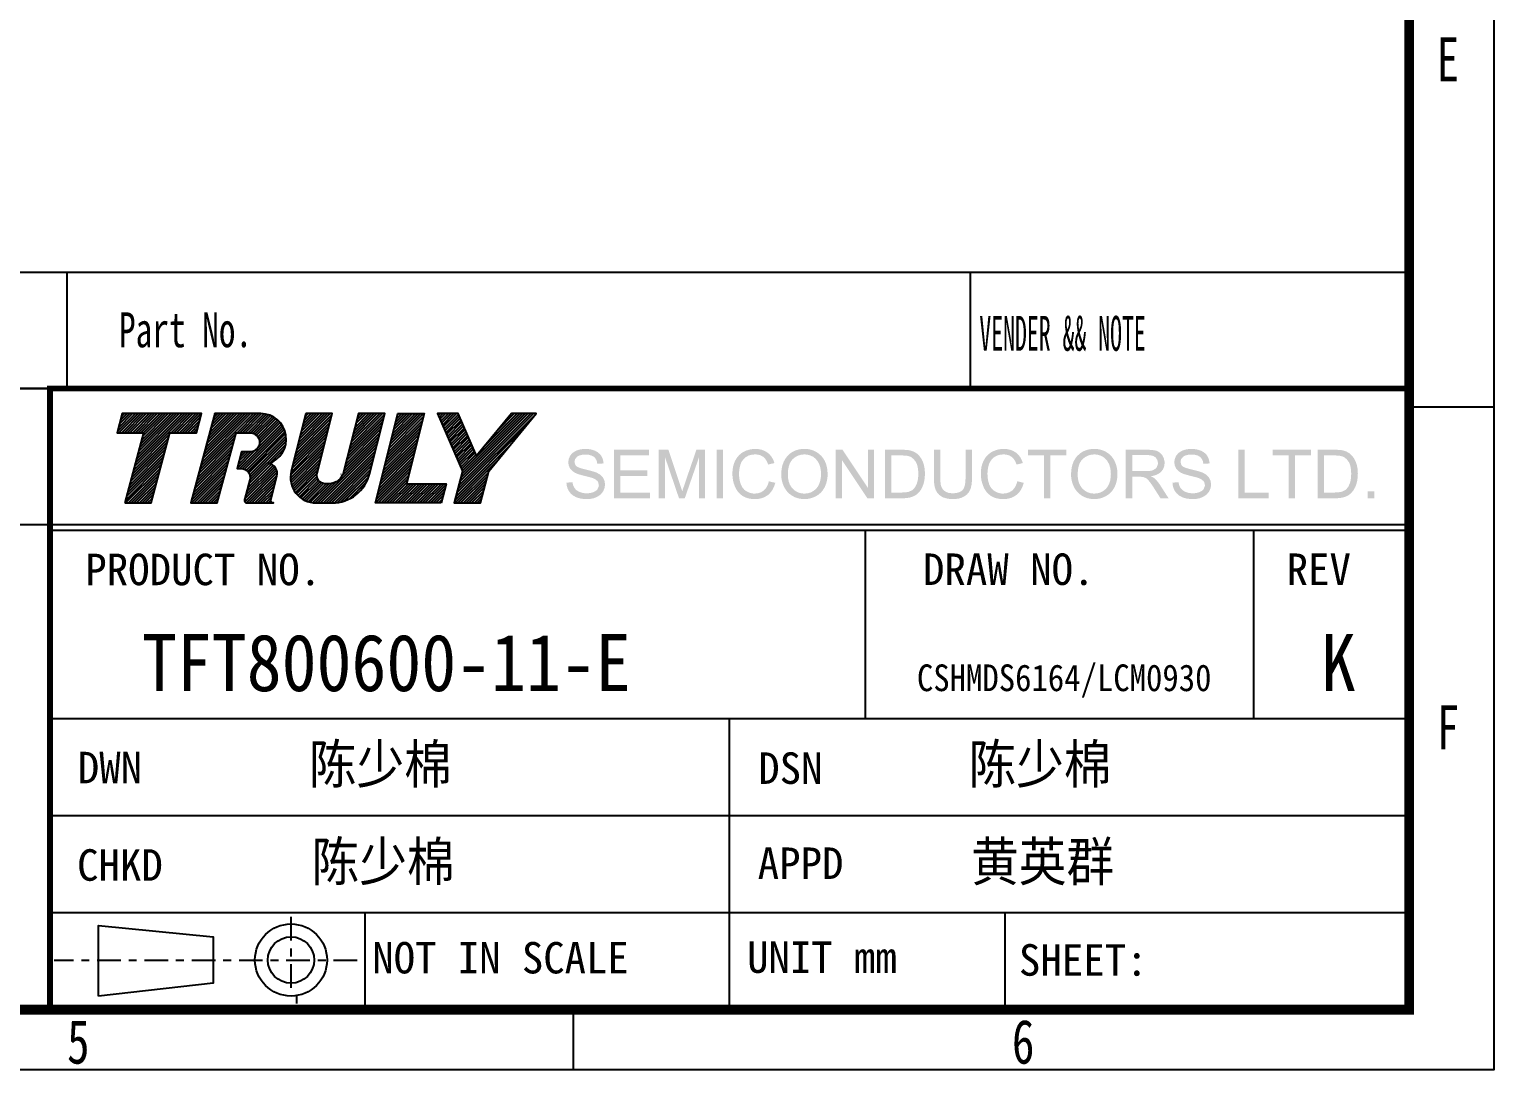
# Model space of a CAD drawing. Header units: millimetres. Extents: x -82 to 775, y -85 to 526.
# Drawn here: x 550.3 to 769.8, y -79.6 to 76.4 of the extents above; entities that cross this region are included whole.
import ezdxf
from ezdxf.enums import TextEntityAlignment as Align

# ---------------------------------------------------------------- set-up
doc = ezdxf.new("R2010")
doc.units = ezdxf.units.MM
doc.header["$LTSCALE"] = 40.8375
doc.layers.get('0').update_dxf_attribs({"linetype": 'CONTINUOUS'})
doc.layers.add('BOM', color=7, linetype='CONTINUOUS')
doc.styles.get("Standard").update_dxf_attribs({"font": 'txt', "width": 0.75})
doc.styles.add('STYLE1', font='SimSun.ttf', dxfattribs={"width": 0.9})

# ---------------------------------------------------------------- blocks, each defined once
blk = doc.blocks.new('CAD_TITLE')
h = blk.add_hatch()
h.set_pattern_fill('ANSI31', color=1, scale=0.8, style=0)
h.set_pattern_definition([(45, (-482.33472, -296.96205), (-0.070710678, 0.070710678), [])])
h.paths.add_polyline_path([(-48.756, 27.747), (-49.172, 26.104), (-47.816, 26.104), (-47.4, 27.747), (-44.956, 30.704), (-46.235, 30.704), (-48.025, 28.538), (-48.966, 30.704), (-50.04, 30.704)])
h.paths.add_polyline_path([(-49.85, 26.104), (-53.24, 26.104), (-52.074, 30.704), (-50.718, 30.704), (-51.634, 27.09), (-49.6, 27.09)])
edge = h.paths.add_edge_path()
edge.add_line((-56.819, 30.704), (-57.57, 27.741))
edge.add_arc((-56.296, 27.419), 1.314, 165.78077, 270)
edge.add_line((-56.296, 26.104), (-55.452, 26.104))
edge.add_arc((-55.452, 28.076), 1.971, 270, 345.78077)
edge.add_line((-53.541, 27.591), (-52.752, 30.704))
edge.add_line((-52.752, 30.704), (-54.108, 30.704))
edge.add_line((-54.108, 30.704), (-54.873, 27.685))
edge.add_arc((-55.637, 27.879), 0.789, 270, 345.78077, ccw=False)
edge.add_line((-55.637, 27.09), (-55.816, 27.09))
edge.add_arc((-55.816, 27.528), 0.438, 165.78077, 270, ccw=False)
edge.add_line((-56.241, 27.636), (-55.464, 30.704))
edge.add_line((-55.464, 30.704), (-56.819, 30.704))
edge = h.paths.add_edge_path()
edge.add_line((-59.852, 26.104), (-58.494, 26.104))
edge.add_arc((-58.494, 26.236), 0.131, 165.78077, 270, ccw=False)
edge.add_line((-58.621, 26.268), (-58.313, 27.487))
edge.add_arc((-58.822, 27.616), 0.526, 345.78077, 441.96884)
edge.add_arc((-59.143, 29.39), 1.314, 287.46068, 450)
edge.add_line((-59.143, 30.704), (-61.512, 30.704))
edge.add_line((-61.512, 30.704), (-62.745, 26.104))
edge.add_line((-62.745, 26.104), (-61.384, 26.104))
edge.add_line((-61.384, 26.104), (-60.416, 29.719))
edge.add_line((-60.416, 29.719), (-59.697, 29.719))
edge.add_arc((-59.697, 29.226), 0.493, -90, 90, ccw=False)
edge.add_line((-59.697, 28.733), (-60.136, 28.733))
edge.add_line((-60.136, 28.733), (-60.365, 27.879))
edge.add_line((-60.365, 27.879), (-60.148, 27.879))
edge.add_arc((-60.148, 27.419), 0.46, -15, 90, ccw=False)
edge.add_line((-59.703, 27.299), (-59.979, 26.27))
edge.add_arc((-59.852, 26.236), 0.131, 165, 270)
h.paths.add_polyline_path([(-66.146, 26.104), (-64.786, 26.104), (-63.817, 29.719), (-62.457, 29.719), (-62.193, 30.704), (-66.275, 30.704), (-66.539, 29.719), (-65.178, 29.719)])
h = blk.add_hatch(color=256)
h.paths.add_polyline_path([(-2.135, 26.344), (-2.135, 26.694), (-1.785, 26.694), (-1.785, 26.344)])
h.paths.add_polyline_path([(-3.842, 28.845), (-4.703, 28.845), (-4.703, 26.344), (-3.802, 26.344), (-3.724, 26.344), (-3.553, 26.359), (-3.399, 26.386), (-3.241, 26.437), (-3.101, 26.513), (-2.987, 26.606), (-4.372, 26.64), (-4.372, 28.549), (-3.846, 28.549), (-3.032, 28.629), (-3.091, 28.676), (-3.234, 28.754), (-3.397, 28.809), (-3.481, 28.823), (-3.644, 28.838)])
h.paths.add_polyline_path([(-3.032, 28.629), (-3.846, 28.549), (-3.722, 28.547), (-3.547, 28.53), (-3.42, 28.498), (-3.338, 28.458), (-3.213, 28.357), (-3.106, 28.216), (-3.059, 28.123), (-3.015, 27.979), (-2.987, 27.809), (-2.979, 27.612), (-2.985, 27.443), (-3.006, 27.277), (-3.042, 27.131), (-3.057, 27.093), (-3.131, 26.937), (-3.226, 26.815), (-3.293, 26.76), (-3.45, 26.684), (-3.494, 26.673), (-3.648, 26.648), (-3.838, 26.64), (-4.372, 26.64), (-2.987, 26.606), (-2.873, 26.739), (-2.84, 26.789), (-2.766, 26.933), (-2.703, 27.102), (-2.703, 27.11), (-2.667, 27.262), (-2.643, 27.427), (-2.637, 27.608), (-2.639, 27.72), (-2.656, 27.893), (-2.688, 28.053), (-2.734, 28.203), (-2.745, 28.228), (-2.821, 28.38), (-2.916, 28.513)])
h.paths.add_polyline_path([(-5.043, 28.845), (-7.022, 28.845), (-7.022, 28.549), (-6.199, 28.549), (-6.199, 26.344), (-5.868, 26.344), (-5.868, 28.549), (-5.043, 28.549)])
h.paths.add_polyline_path([(-8.459, 28.845), (-8.788, 28.845), (-8.788, 26.344), (-7.229, 26.344), (-7.229, 26.64), (-8.459, 26.64)])
h.paths.add_polyline_path([(-11.21, 28.887), (-11.351, 28.878), (-11.516, 28.851), (-11.668, 28.8), (-11.742, 28.766), (-11.879, 28.671), (-11.982, 28.551), (-12.006, 28.513), (-12.069, 28.359), (-12.09, 28.197), (-12.067, 28.036), (-12.001, 27.887), (-11.989, 27.868), (-11.881, 27.749), (-11.736, 27.654), (-11.733, 27.652), (-11.617, 27.602), (-11.457, 27.551), (-11.252, 27.498), (-11.084, 27.456), (-10.913, 27.41), (-10.807, 27.376), (-10.7, 27.325), (-10.583, 27.228), (-10.552, 27.182), (-10.514, 27.021), (-10.52, 26.96), (-10.586, 26.808), (-10.651, 26.739), (-10.801, 26.654), (-10.807, 26.652), (-10.961, 26.612), (-11.134, 26.597), (-11.959, 26.587), (-11.835, 26.481), (-11.687, 26.401), (-11.624, 26.376), (-11.474, 26.334), (-11.305, 26.31), (-11.119, 26.302), (-10.951, 26.313), (-10.788, 26.344), (-10.638, 26.401), (-10.543, 26.45), (-10.413, 26.551), (-10.311, 26.675), (-10.275, 26.735), (-10.216, 26.889), (-10.195, 27.049), (-10.197, 27.097), (-10.229, 27.26), (-10.301, 27.405), (-10.347, 27.465), (-10.465, 27.572), (-10.621, 27.661), (-10.664, 27.678), (-10.79, 27.722), (-10.961, 27.768), (-11.174, 27.821), (-11.225, 27.832), (-11.434, 27.889), (-11.584, 27.944), (-11.674, 27.998), (-11.729, 28.064), (-11.771, 28.22), (-11.74, 28.357), (-11.632, 28.486), (-11.544, 28.539), (-11.392, 28.581), (-11.197, 28.596), (-10.448, 28.606), (-10.569, 28.714), (-10.718, 28.798), (-10.721, 28.798), (-10.868, 28.847), (-11.033, 28.876)])
h.paths.add_polyline_path([(-10.448, 28.606), (-11.197, 28.596), (-11.043, 28.585), (-10.883, 28.545), (-10.761, 28.473), (-10.708, 28.423), (-10.628, 28.287), (-10.588, 28.117), (-10.271, 28.14), (-10.28, 28.228), (-10.32, 28.387), (-10.394, 28.534)], flags=17)
h.paths.add_polyline_path([(-11.873, 27.173), (-12.185, 27.146), (-12.17, 27), (-12.124, 26.842), (-12.048, 26.699), (-11.959, 26.587), (-11.134, 26.597), (-11.2, 26.599), (-11.366, 26.623), (-11.518, 26.673), (-11.662, 26.756), (-11.769, 26.867), (-11.835, 27)])
h.paths.add_polyline_path([(-13.48, 28.845), (-14.588, 28.845), (-14.588, 26.344), (-14.257, 26.344), (-14.257, 27.454), (-13.873, 27.454), (-13.295, 27.481), (-13.183, 27.5), (-13.012, 27.551), (-12.873, 27.621), (-12.763, 27.714), (-14.257, 27.741), (-14.257, 28.568), (-13.466, 28.568), (-12.719, 28.577), (-12.833, 28.697), (-12.972, 28.777), (-12.98, 28.781), (-13.113, 28.815), (-13.28, 28.836)])
h.paths.add_polyline_path([(-12.719, 28.577), (-13.466, 28.568), (-13.343, 28.562), (-13.179, 28.524), (-13.058, 28.454), (-13.056, 28.452), (-12.964, 28.321), (-12.932, 28.161), (-12.936, 28.091), (-12.997, 27.937), (-13.05, 27.874), (-13.191, 27.787), (-13.21, 27.781), (-13.356, 27.752), (-13.546, 27.741), (-14.257, 27.741), (-12.763, 27.714), (-12.666, 27.844), (-12.609, 27.994), (-12.59, 28.161), (-12.592, 28.226), (-12.626, 28.389), (-12.693, 28.539)])
h.paths.add_polyline_path([(-13.295, 27.481), (-13.873, 27.454), (-13.85, 27.454), (-13.689, 27.441), (-13.537, 27.376), (-13.493, 27.342), (-13.371, 27.209), (-13.333, 27.157), (-13.24, 27.028), (-13.132, 26.863), (-12.801, 26.344), (-12.385, 26.344), (-12.82, 27.024), (-12.879, 27.11), (-12.985, 27.243), (-13.094, 27.357), (-13.139, 27.393)])
h.paths.add_polyline_path([(-16.211, 28.889), (-16.363, 28.88), (-16.527, 28.853), (-16.681, 28.804), (-16.823, 28.735), (-16.954, 28.646), (-17.074, 28.536), (-17.118, 28.488), (-17.207, 28.366), (-17.279, 28.231), (-17.335, 28.083), (-17.376, 27.922), (-17.399, 27.747), (-17.407, 27.562), (-17.401, 27.414), (-17.373, 27.251), (-17.329, 27.091), (-17.264, 26.937), (-17.196, 26.815), (-17.097, 26.684), (-16.979, 26.57), (-16.215, 26.585), (-16.245, 26.585), (-16.411, 26.606), (-16.563, 26.654), (-16.7, 26.735), (-16.823, 26.844), (-16.89, 26.927), (-16.966, 27.057), (-17.023, 27.205), (-17.055, 27.372), (-17.068, 27.555), (-17.065, 27.619), (-17.051, 27.815), (-17.019, 27.986), (-16.968, 28.133), (-16.899, 28.26), (-16.812, 28.363), (-16.806, 28.37), (-16.675, 28.471), (-16.532, 28.545), (-16.378, 28.589), (-16.209, 28.604), (-15.451, 28.627), (-15.588, 28.722), (-15.723, 28.792), (-15.877, 28.845), (-16.04, 28.878)])
h.paths.add_polyline_path([(-15.451, 28.627), (-16.209, 28.604), (-16.069, 28.593), (-15.909, 28.551), (-15.764, 28.479), (-15.654, 28.395), (-15.546, 28.273), (-15.462, 28.125), (-15.445, 28.087), (-15.396, 27.935), (-15.369, 27.771), (-15.358, 27.591), (-15.367, 27.427), (-15.394, 27.254), (-15.443, 27.1), (-15.51, 26.965), (-15.599, 26.846), (-15.624, 26.821), (-15.751, 26.718), (-15.89, 26.644), (-16.046, 26.599), (-16.215, 26.585), (-16.979, 26.57), (-16.844, 26.471), (-16.702, 26.397), (-16.548, 26.344), (-16.386, 26.313), (-16.213, 26.302), (-16.078, 26.308), (-15.913, 26.336), (-15.757, 26.386), (-15.607, 26.456), (-15.489, 26.532), (-15.365, 26.637), (-15.259, 26.764), (-15.173, 26.91), (-15.156, 26.941), (-15.097, 27.091), (-15.052, 27.247), (-15.027, 27.414), (-15.019, 27.591), (-15.019, 27.619), (-15.029, 27.794), (-15.057, 27.958), (-15.103, 28.114), (-15.164, 28.262), (-15.234, 28.385), (-15.333, 28.515)])
h.paths.add_polyline_path([(-17.646, 28.845), (-19.627, 28.845), (-19.627, 28.549), (-18.804, 28.549), (-18.804, 26.344), (-18.473, 26.344), (-18.473, 28.549), (-17.646, 28.549)])
h.paths.add_polyline_path([(-20.876, 28.887), (-21.011, 28.88), (-21.176, 28.853), (-21.332, 28.804), (-21.48, 28.737), (-21.585, 28.669), (-20.882, 28.604), (-20.762, 28.596), (-20.602, 28.555), (-20.467, 28.479), (-20.372, 28.389), (-20.283, 28.252), (-20.214, 28.081), (-19.889, 28.159), (-19.948, 28.317), (-20.026, 28.463), (-20.125, 28.589), (-20.245, 28.695), (-20.252, 28.701), (-20.387, 28.781), (-20.534, 28.84), (-20.697, 28.874)])
h.paths.add_polyline_path([(-21.585, 28.669), (-21.71, 28.564), (-21.817, 28.439), (-21.904, 28.294), (-21.921, 28.262), (-21.98, 28.117), (-22.022, 27.96), (-22.047, 27.792), (-22.053, 27.612), (-22.053, 27.593), (-22.045, 27.422), (-22.02, 27.256), (-21.978, 27.097), (-21.921, 26.941), (-21.864, 26.823), (-21.773, 26.684), (-21.663, 26.564), (-20.908, 26.585), (-21.022, 26.591), (-21.182, 26.631), (-21.332, 26.703), (-21.437, 26.781), (-21.543, 26.905), (-21.621, 27.057), (-21.64, 27.114), (-21.682, 27.266), (-21.705, 27.433), (-21.714, 27.614), (-21.705, 27.768), (-21.68, 27.933), (-21.636, 28.095), (-21.579, 28.222), (-21.486, 28.355), (-21.363, 28.465), (-21.353, 28.471), (-21.216, 28.545), (-21.06, 28.589), (-20.882, 28.604)])
h.paths.add_polyline_path([(-20.178, 27.22), (-20.192, 27.157), (-20.252, 26.992), (-20.334, 26.855), (-20.437, 26.745), (-20.448, 26.737), (-20.583, 26.652), (-20.737, 26.602), (-20.908, 26.585), (-21.663, 26.564), (-21.537, 26.467), (-21.52, 26.456), (-21.387, 26.388), (-21.235, 26.34), (-21.066, 26.31), (-20.88, 26.302), (-20.828, 26.302), (-20.657, 26.321), (-20.498, 26.363), (-20.353, 26.429), (-20.22, 26.515), (-20.165, 26.561), (-20.06, 26.678), (-19.973, 26.81), (-19.901, 26.965), (-19.846, 27.138)])
h.paths.add_polyline_path([(-24.144, 28.845), (-24.474, 28.845), (-24.474, 27.399), (-24.469, 27.239), (-24.453, 27.059), (-24.423, 26.905), (-24.379, 26.772), (-24.305, 26.637), (-24.197, 26.517), (-24.06, 26.422), (-23.986, 26.386), (-23.841, 26.34), (-23.672, 26.31), (-23.486, 26.302), (-23.36, 26.306), (-23.187, 26.329), (-23.033, 26.376), (-22.902, 26.441), (-22.775, 26.536), (-23.516, 26.599), (-23.56, 26.602), (-23.731, 26.625), (-23.874, 26.684), (-23.999, 26.783), (-24.083, 26.922), (-24.115, 27.034), (-24.136, 27.197), (-24.144, 27.401)])
h.paths.add_polyline_path([(-22.509, 28.845), (-22.841, 28.845), (-22.841, 27.401), (-22.841, 27.387), (-22.851, 27.176), (-22.881, 27.002), (-22.929, 26.865), (-22.995, 26.764), (-23.037, 26.726), (-23.161, 26.656), (-23.319, 26.614), (-23.516, 26.599), (-22.775, 26.536), (-22.67, 26.659), (-22.594, 26.8), (-22.568, 26.882), (-22.535, 27.032), (-22.516, 27.203), (-22.509, 27.399)])
h.paths.add_polyline_path([(-26.138, 28.845), (-26.999, 28.845), (-26.999, 26.344), (-26.098, 26.344), (-26.022, 26.344), (-25.849, 26.359), (-25.695, 26.386), (-25.539, 26.437), (-25.398, 26.513), (-25.284, 26.606), (-26.668, 26.64), (-26.668, 28.549), (-26.145, 28.549), (-25.328, 28.629), (-25.387, 28.676), (-25.531, 28.754), (-25.693, 28.809), (-25.78, 28.823), (-25.94, 28.838)])
h.paths.add_polyline_path([(-25.328, 28.629), (-26.145, 28.549), (-26.018, 28.547), (-25.843, 28.53), (-25.716, 28.498), (-25.634, 28.458), (-25.512, 28.357), (-25.402, 28.216), (-25.356, 28.123), (-25.311, 27.979), (-25.284, 27.809), (-25.275, 27.612), (-25.282, 27.443), (-25.303, 27.277), (-25.341, 27.131), (-25.354, 27.093), (-25.427, 26.937), (-25.524, 26.815), (-25.592, 26.76), (-25.748, 26.684), (-25.79, 26.673), (-25.944, 26.648), (-26.136, 26.64), (-26.668, 26.64), (-25.284, 26.606), (-25.172, 26.739), (-25.136, 26.789), (-25.062, 26.933), (-25.001, 27.102), (-24.999, 27.11), (-24.963, 27.262), (-24.942, 27.427), (-24.934, 27.608), (-24.938, 27.72), (-24.955, 27.893), (-24.984, 28.053), (-25.031, 28.203), (-25.041, 28.228), (-25.117, 28.38), (-25.212, 28.513)])
h.paths.add_polyline_path([(-29.183, 28.845), (-29.206, 28.309), (-27.894, 26.344), (-27.873, 26.88)])
h.paths.add_polyline_path([(-29.183, 28.845), (-29.523, 28.845), (-29.523, 26.344), (-29.206, 26.344), (-29.206, 28.309)])
h.paths.add_polyline_path([(-27.554, 28.845), (-27.873, 28.845), (-27.873, 26.88), (-27.894, 26.344), (-27.554, 26.344)])
h.paths.add_polyline_path([(-31.139, 28.889), (-31.289, 28.88), (-31.454, 28.853), (-31.608, 28.804), (-31.751, 28.735), (-31.882, 28.646), (-32, 28.536), (-32.044, 28.488), (-32.133, 28.366), (-32.205, 28.231), (-32.262, 28.083), (-32.302, 27.922), (-32.327, 27.747), (-32.336, 27.562), (-32.327, 27.414), (-32.302, 27.251), (-32.255, 27.091), (-32.192, 26.937), (-32.122, 26.815), (-32.023, 26.684), (-31.907, 26.57), (-31.141, 26.585), (-31.173, 26.585), (-31.338, 26.606), (-31.489, 26.654), (-31.627, 26.735), (-31.751, 26.844), (-31.816, 26.927), (-31.895, 27.057), (-31.949, 27.205), (-31.983, 27.372), (-31.994, 27.555), (-31.994, 27.619), (-31.979, 27.815), (-31.945, 27.986), (-31.895, 28.133), (-31.827, 28.26), (-31.741, 28.363), (-31.732, 28.37), (-31.601, 28.471), (-31.458, 28.545), (-31.304, 28.589), (-31.137, 28.604), (-30.38, 28.627), (-30.515, 28.722), (-30.65, 28.792), (-30.804, 28.845), (-30.966, 28.878)])
h.paths.add_polyline_path([(-30.38, 28.627), (-31.137, 28.604), (-30.996, 28.593), (-30.837, 28.551), (-30.69, 28.479), (-30.582, 28.395), (-30.475, 28.273), (-30.388, 28.125), (-30.373, 28.087), (-30.325, 27.935), (-30.295, 27.771), (-30.287, 27.591), (-30.295, 27.427), (-30.323, 27.254), (-30.371, 27.1), (-30.439, 26.965), (-30.527, 26.846), (-30.553, 26.821), (-30.677, 26.718), (-30.818, 26.644), (-30.972, 26.599), (-31.141, 26.585), (-31.907, 26.57), (-31.77, 26.471), (-31.629, 26.397), (-31.475, 26.344), (-31.312, 26.313), (-31.141, 26.302), (-31.004, 26.308), (-30.842, 26.336), (-30.686, 26.386), (-30.534, 26.456), (-30.415, 26.532), (-30.293, 26.637), (-30.188, 26.764), (-30.099, 26.91), (-30.084, 26.941), (-30.023, 27.091), (-29.981, 27.247), (-29.953, 27.414), (-29.945, 27.591), (-29.947, 27.619), (-29.958, 27.794), (-29.985, 27.958), (-30.029, 28.114), (-30.09, 28.262), (-30.16, 28.385), (-30.261, 28.515)])
h.paths.add_polyline_path([(-33.671, 28.887), (-33.806, 28.88), (-33.971, 28.853), (-34.127, 28.804), (-34.277, 28.737), (-34.382, 28.669), (-33.678, 28.604), (-33.557, 28.596), (-33.397, 28.555), (-33.262, 28.479), (-33.167, 28.389), (-33.078, 28.252), (-33.009, 28.081), (-32.684, 28.159), (-32.743, 28.317), (-32.823, 28.463), (-32.922, 28.589), (-33.04, 28.695), (-33.047, 28.701), (-33.182, 28.781), (-33.329, 28.84), (-33.494, 28.874)])
h.paths.add_polyline_path([(-34.382, 28.669), (-34.507, 28.564), (-34.612, 28.439), (-34.701, 28.294), (-34.716, 28.262), (-34.775, 28.117), (-34.817, 27.96), (-34.842, 27.792), (-34.851, 27.612), (-34.851, 27.593), (-34.84, 27.422), (-34.815, 27.256), (-34.775, 27.097), (-34.718, 26.941), (-34.659, 26.823), (-34.568, 26.684), (-34.458, 26.564), (-33.703, 26.585), (-33.817, 26.591), (-33.977, 26.631), (-34.127, 26.703), (-34.232, 26.781), (-34.338, 26.905), (-34.416, 27.057), (-34.435, 27.114), (-34.477, 27.266), (-34.5, 27.433), (-34.509, 27.614), (-34.5, 27.768), (-34.475, 27.933), (-34.431, 28.095), (-34.376, 28.222), (-34.281, 28.355), (-34.159, 28.465), (-34.148, 28.471), (-34.013, 28.545), (-33.855, 28.589), (-33.678, 28.604)])
h.paths.add_polyline_path([(-32.973, 27.22), (-32.988, 27.157), (-33.047, 26.992), (-33.129, 26.855), (-33.232, 26.745), (-33.243, 26.737), (-33.378, 26.652), (-33.532, 26.602), (-33.703, 26.585), (-34.458, 26.564), (-34.332, 26.467), (-34.315, 26.456), (-34.182, 26.388), (-34.03, 26.34), (-33.863, 26.31), (-33.675, 26.302), (-33.623, 26.302), (-33.452, 26.321), (-33.293, 26.363), (-33.148, 26.429), (-33.015, 26.515), (-32.96, 26.561), (-32.857, 26.678), (-32.768, 26.81), (-32.696, 26.965), (-32.641, 27.138)])
h.paths.add_polyline_path([(-35.667, 26.344), (-35.667, 28.845), (-35.338, 28.845), (-35.338, 26.344)])
h.paths.add_polyline_path([(-38.144, 28.845), (-38.324, 28.471), (-37.6, 26.344), (-37.433, 26.703), (-37.444, 26.739), (-37.49, 26.882), (-37.554, 27.074)])
h.paths.add_polyline_path([(-38.144, 28.845), (-38.642, 28.845), (-38.642, 26.344), (-38.324, 26.344), (-38.324, 28.471)])
h.paths.add_polyline_path([(-36.258, 28.845), (-36.577, 28.435), (-36.577, 26.344), (-36.258, 26.344)], flags=16)
h.paths.add_polyline_path([(-36.258, 28.845), (-36.703, 28.845), (-37.3, 27.104), (-37.334, 27.002), (-37.391, 26.834), (-37.433, 26.703), (-37.6, 26.344), (-37.303, 26.344), (-36.577, 28.435)])
h.paths.add_polyline_path([(-39.147, 28.845), (-40.953, 28.845), (-40.953, 26.344), (-39.088, 26.344), (-39.088, 26.64), (-40.622, 26.64), (-40.622, 27.49), (-39.239, 27.49), (-39.239, 27.783), (-40.622, 27.783), (-40.622, 28.549), (-39.147, 28.549)])
h.paths.add_polyline_path([(-42.424, 28.887), (-42.565, 28.878), (-42.729, 28.851), (-42.883, 28.8), (-42.955, 28.766), (-43.092, 28.671), (-43.196, 28.551), (-43.219, 28.513), (-43.282, 28.359), (-43.303, 28.197), (-43.282, 28.036), (-43.215, 27.887), (-43.202, 27.868), (-43.094, 27.749), (-42.949, 27.654), (-42.947, 27.652), (-42.833, 27.602), (-42.672, 27.551), (-42.468, 27.498), (-42.297, 27.456), (-42.128, 27.41), (-42.023, 27.376), (-41.913, 27.325), (-41.797, 27.228), (-41.767, 27.182), (-41.729, 27.021), (-41.734, 26.96), (-41.799, 26.808), (-41.864, 26.739), (-42.016, 26.654), (-42.02, 26.652), (-42.175, 26.612), (-42.35, 26.597), (-43.175, 26.587), (-43.05, 26.481), (-42.902, 26.401), (-42.837, 26.376), (-42.687, 26.334), (-42.521, 26.31), (-42.335, 26.302), (-42.164, 26.313), (-42.001, 26.344), (-41.852, 26.401), (-41.757, 26.45), (-41.626, 26.551), (-41.525, 26.675), (-41.491, 26.735), (-41.43, 26.889), (-41.411, 27.049), (-41.413, 27.097), (-41.442, 27.26), (-41.514, 27.405), (-41.561, 27.465), (-41.681, 27.572), (-41.837, 27.661), (-41.877, 27.678), (-42.006, 27.722), (-42.175, 27.768), (-42.388, 27.821), (-42.438, 27.832), (-42.649, 27.889), (-42.799, 27.944), (-42.888, 27.998), (-42.943, 28.064), (-42.985, 28.22), (-42.953, 28.357), (-42.848, 28.486), (-42.759, 28.539), (-42.605, 28.581), (-42.411, 28.596), (-41.664, 28.606), (-41.784, 28.714), (-41.934, 28.798), (-42.084, 28.847), (-42.246, 28.876)])
h.paths.add_polyline_path([(-41.664, 28.606), (-42.411, 28.596), (-42.257, 28.585), (-42.099, 28.545), (-41.974, 28.473), (-41.921, 28.423), (-41.843, 28.287), (-41.803, 28.117), (-41.485, 28.14), (-41.493, 28.228), (-41.533, 28.387), (-41.609, 28.534)], flags=17)
h.paths.add_polyline_path([(-43.088, 27.173), (-43.398, 27.146), (-43.384, 27), (-43.337, 26.842), (-43.261, 26.699), (-43.175, 26.587), (-42.35, 26.597), (-42.413, 26.599), (-42.58, 26.623), (-42.734, 26.673), (-42.877, 26.756), (-42.983, 26.867), (-43.05, 27)])
at = {"color": 7, "linetype": 'Continuous', "const_width": 0.5}
blk.add_lwpolyline([(-282, 0), (0, 0), (0, 200), (-282, 200)], close=True, dxfattribs=at)
for points in [[(-86, 32), (-70, 32)], [(-86, 25), (-70, 25)]]:
    blk.add_lwpolyline(points)
at = {"color": 7, "linetype": 'Continuous', "const_width": 0.3}
blk.add_lwpolyline([(-70, 0), (-70, 32), (0, 32)], dxfattribs=at)
at = {"color": 1, "linetype": 'Continuous'}
for points in [[(-66.146, 26.104), (-64.786, 26.104), (-63.817, 29.719), (-62.457, 29.719), (-62.193, 30.704), (-66.275, 30.704), (-66.539, 29.719), (-65.178, 29.719)], [(-49.85, 26.104), (-53.24, 26.104), (-52.074, 30.704), (-50.718, 30.704), (-51.634, 27.09), (-49.6, 27.09)], [(-48.756, 27.747), (-49.172, 26.104), (-47.816, 26.104), (-47.4, 27.747), (-44.956, 30.704), (-46.235, 30.704), (-48.025, 28.538), (-48.966, 30.704), (-50.04, 30.704)]]:
    blk.add_lwpolyline(points, close=True, dxfattribs=at)
for points in [[(-59.852, 26.104), (-58.494, 26.104, -0.488917), (-58.621, 26.268), (-58.313, 27.487, 0.446212), (-58.749, 28.136, 0.858159), (-59.143, 30.704), (-61.512, 30.704), (-62.745, 26.104), (-61.384, 26.104), (-60.416, 29.719), (-59.697, 29.719, -1), (-59.697, 28.733), (-60.136, 28.733), (-60.365, 27.879), (-60.148, 27.879, -0.493145), (-59.703, 27.299), (-59.979, 26.27, 0.493145)], [(-56.819, 30.704), (-57.57, 27.741, 0.488917), (-56.296, 26.104), (-55.452, 26.104, 0.343258), (-53.541, 27.591), (-52.752, 30.704), (-54.108, 30.704), (-54.873, 27.685, -0.343258), (-55.637, 27.09), (-55.816, 27.09, -0.488917), (-56.241, 27.636), (-55.464, 30.704)]]:
    blk.add_lwpolyline(points, format="xyb", close=True, dxfattribs=at)
at = {"color": 7, "linetype": 'Continuous'}
for points in [[(-70, 25), (0, 25)], [(-70, 24.7), (0, 24.7)], [(-28, 15), (-28, 24.7)], [(-8, 15), (-8, 24.7)], [(-70, 15), (0, 15)], [(-35, 0), (-35, 15)], [(-70, 10), (0, 10)], [(-70, 5), (0, 5)], [(-57.584, 3.557), (-57.584, 4.775)], [(-53.761, 0), (-53.761, 5)], [(-20.794, 0), (-20.794, 5)], [(-57.584, 2.745), (-57.584, 3.151)], [(-69.787, 2.559), (-68.784, 2.559)], [(-68.379, 2.559), (-67.973, 2.559)], [(-67.567, 2.559), (-66.349, 2.559)], [(-65.943, 2.559), (-65.538, 2.559)], [(-65.132, 2.559), (-63.914, 2.559)], [(-63.508, 2.559), (-63.102, 2.559)], [(-62.697, 2.559), (-61.479, 2.559)], [(-61.073, 2.559), (-60.667, 2.559)], [(-60.261, 2.559), (-59.044, 2.559)], [(-58.638, 2.559), (-58.232, 2.559)], [(-57.826, 2.559), (-56.609, 2.559)], [(-57.584, 1.122), (-57.584, 2.34)], [(-56.203, 2.559), (-55.797, 2.559)], [(-55.391, 2.559), (-54.174, 2.559)], [(-57.29, 0.31), (-57.29, 0.716)]]:
    blk.add_lwpolyline(points, dxfattribs=at)
blk.add_lwpolyline([(-67.503, 0.702), (-67.503, 4.342), (-61.597, 3.752), (-61.597, 1.367)], close=True, dxfattribs=at)
for radius in [1.857, 1.192]:
    blk.add_circle((-57.584, 2.559), radius, dxfattribs=at)
for s, height, p in [('PRODUCT NO.', 1.62344, (-68.18, 21.867)), ('DRAW NO.', 1.6234, (-25.034, 21.877)), ('REV', 1.6234, (-6.306, 21.877)), ('DWN', 1.6234, (-68.564, 11.661)), ('DSN', 1.6234, (-33.522, 11.631)), ('APPD', 1.6234, (-33.549, 6.733)), ('NOT IN SCALE', 1.61705, (-53.392, 1.867)), ('UNIT mm', 1.617, (-34.09, 1.897)), ('SHEET:', 1.6234, (-20.094, 1.75))]:
    blk.add_text(s, height=height, dxfattribs=at).set_placement(p)
at = {"linetype": 'Continuous'}
blk.add_text('CHKD', height=1.6234, dxfattribs=at).set_placement((-68.603, 6.641))
at = {"style": 'STYLE1'}
for tag, p, height in [('CUSTOMER_NO.:', (-33.26, 194.996), 3), ('分页号', (-10.169, 1.828), 1.623)]:
    blk.add_attdef(tag, p, '', height=height, dxfattribs=at)
at = {"color": 1, "style": 'STYLE1', "width": 0.9}
for tag, p in [('名称', (-79.098, 27.078)), ('版本', (-3.633, 16.409)), ('图号', (-17.76, 16.409))]:
    blk.add_attdef(tag, text='', height=2.936, dxfattribs=at).set_placement(p, align=Align.CENTER)
at = {"color": 7, "style": 'STYLE1', "width": 0.9}
for tag, p in [('CONTENT4', (-120.11, 21.517)), ('DATE4', (-94.197, 21.384)), ('NO4', (-140.655, 20.641)), ('CONTENT3', (-120.11, 16.706)), ('DATE3', (-94.074, 16.519)), ('NO3', (-140.787, 15.731)), ('CONTENT2', (-120.136, 11.605)), ('DATE2', (-94.074, 11.684)), ('NO2', (-140.721, 10.665)), ('CONTENT1', (-120.122, 6.33)), ('DATE1', (-94.039, 6.334)), ('NO1', (-140.721, 5.665))]:
    blk.add_attdef(tag, text='', height=2, dxfattribs=at).set_placement(p, align=Align.CENTER)
at = {"color": 1, "style": 'STYLE1', "width": 0.9}
blk.add_attdef('规格', (-65.257, 16.409), '', height=2.936, dxfattribs=at)
at = {"style": 'STYLE1', "width": 0.9}
for tag, p in [('出图人', (-56.666, 11.649)), ('设计人', (-22.689, 11.649)), ('批准人', (-22.556, 6.631))]:
    blk.add_attdef(tag, p, '', height=2, dxfattribs=at)
at = {"color": 7, "style": 'STYLE1', "width": 0.9}
blk.add_attdef('校对人', (-56.521, 6.631), '', height=2, dxfattribs=at)
blk = doc.blocks.new('CAD_BOM')
blk.add_line((86.45, 6), (86.45, 0))
at = {"layer": 'BOM'}
for p, q in [((0, 6), (109.047, 6)), ((109.047, 6), (109.047, 0)), ((109.047, 0), (0, 0))]:
    blk.add_line(p, q, dxfattribs=at)
blk.add_lwpolyline([(39.923, 6), (39.923, 0)], dxfattribs=at)
at = {"color": 7}
blk.add_attdef('序号', text='', height=1.8, dxfattribs=at).set_placement((3.769, 3.091), align=Align.MIDDLE)
blk.add_attdef('名称', (10.298, 2.307), '', height=1.8)
blk.add_attdef('数量', text='', height=1.8).set_placement((36.036, 2.145), align=Align.CENTER)
for tag, p, width in [('规格', (42.604, 2.124), 0.7), ('BOM描述', (86.916, 1.939), 0.5)]:
    blk.add_attdef(tag, p, '', height=1.8, dxfattribs=dict(at, width=width))
blk = doc.blocks.new('CAD_INFO')
blk.add_lwpolyline([(-282, 200), (0, 200), (0, 0), (-282, 0)], close=True)
at = {"color": 7, "style": 'STYLE1', "width": 0.9, "flags": 9}
for tag, p in [('BOMWIDTH', (-73.715, 64.466)), ('BOMHEIGHT', (-57.191, 64.466)), ('BOMSTARTPOS', (-38.543, 64.466)), ('BOMSECONDLINE', (-20.131, 64.466)), ('BOMTHIRDLINE', (-74.534, 55.74)), ('PDMUPDATE', (-55.303, 55.74)), ('BOMSTARTPOS2', (-38.307, 55.74)), ('BOMSTARTPOS3', (-18.951, 55.74))]:
    blk.add_attdef(tag, p, '', height=2, dxfattribs=at)

msp = doc.modelspace()

# ---------------------------------------------------------------- linework, layer by layer
for p, q in [((769.797, 19.765), (757.107, 19.765)), ((631.874, -79.575), (631.874, -70.575))]:
    msp.add_line(p, q)
msp.add_lwpolyline([(-76.203, 520.425), (769.797, 520.425), (769.797, -79.575), (-76.203, -79.575), (-76.203, 520.425)])

# ---------------------------------------------------------------- block references
ref = msp.add_blockref('CAD_TITLE', (757.107, -70.575), dxfattribs=dict(xscale=2.910000000000082, yscale=2.909999999999968, zscale=2.91))
ref.add_attrib('图号', 'CSHMDS6164/LCM0930', dxfattribs={"color": 1, "height": 4.00545, "style": 'STYLE1', "width": 0.9}).set_placement((705.424, -22.825), align=Align.CENTER)
ref.add_attrib('规格', 'TFT800600-11-E', (567.21, -22.825), dxfattribs={"color": 1, "height": 8.54463, "style": 'STYLE1', "width": 0.9})
ref.add_attrib('版本', 'K', dxfattribs={"color": 1, "height": 8.545, "style": 'STYLE1', "width": 0.9}).set_placement((746.534, -22.825), align=Align.CENTER)
ref.add_attrib('设计人', '陈少棉', (691.084, -36.675), dxfattribs={"height": 5.82, "style": 'STYLE1', "width": 0.9})
ref.add_attrib('出图人', '陈少棉', (592.21, -36.675), dxfattribs={"height": 5.82, "style": 'STYLE1', "width": 0.9})
ref.add_attrib('校对人', '陈少棉', (592.631, -51.278), dxfattribs={"color": 7, "height": 5.82, "style": 'STYLE1', "width": 0.9})
ref.add_attrib('批准人', '黄英群', (691.468, -51.278), dxfattribs={"height": 5.82, "style": 'STYLE1', "width": 0.9})
at = {"xscale": 2.910000000000082, "yscale": 2.909999999999968, "zscale": 2.91}
msp.add_blockref('CAD_INFO', (757.107, -70.575), dxfattribs=at)
at = {"layer": 'BOM'}
ref = msp.add_blockref('CAD_BOM', (439.779, 22.545), dxfattribs=dict(at, xscale=2.910000000000082, yscale=2.909999999999968, zscale=2.91))
ref.add_attrib('规格', 'Part No.', (563.757, 28.726), dxfattribs={"layer": '0', "color": 7, "height": 5.238, "width": 0.7})
ref.add_attrib('BOM描述', 'VENDER && NOTE', (692.705, 28.189), dxfattribs={"layer": '0', "color": 7, "height": 5.238, "width": 0.5})

# ---------------------------------------------------------------- texts
at = {"char_height": 6.6, "attachment_point": 1}
for s, insert, width in [('E', (761.261, 75.188), 39.32732), ('F', (761.261, -24.944), 35.56347), ('5', (555.976, -72.066), 5.52041), ('6', (697.591, -72.066), 13.57066)]:
    msp.add_mtext(s, dxfattribs=dict(at, insert=insert, width=width))

doc.saveas('drawing.dxf')
